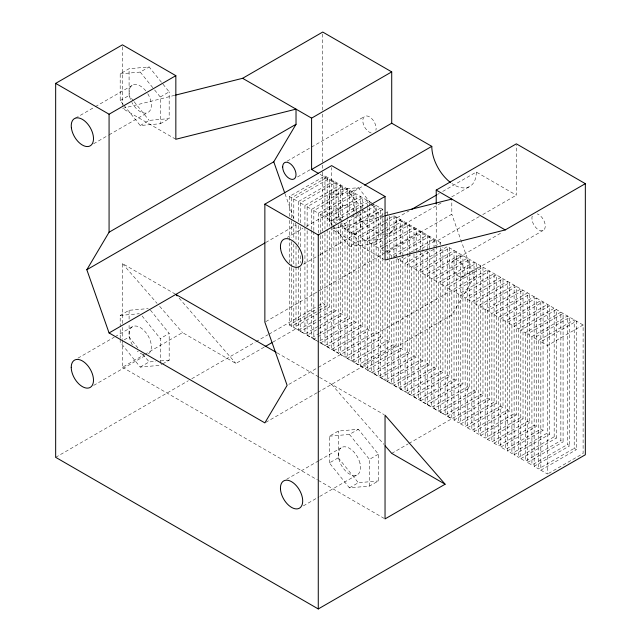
<?xml version="1.0" encoding="UTF-8"?>
<svg xmlns="http://www.w3.org/2000/svg" width="641" height="641" viewBox="0 0 641 641"><rect width="100%" height="100%" fill="white"/><g stroke="black" fill="none" stroke-linecap="round" stroke-linejoin="round"><path stroke-width="0.48" stroke-dasharray="3.21 2.4" d="M123.32 104.491L120.188 100.589L120.188 73.867L129.089 68.723L149.137 66.936L161.66 82.521M120.188 339.289L120.188 342.158L140.235 367.093L160.274 365.298L161.893 364.368M120.196 338.336L120.204 328.801M133.472 100.909L129.089 95.453L129.089 68.723M137.863 347.927L129.089 337.014L129.105 323.657M332.519 225.263L329.386 221.369L329.386 194.648L338.288 189.504L358.335 187.717L370.234 202.524M329.386 462.93L329.386 436.209L338.288 431.064L358.335 429.278L378.382 454.213L378.382 480.942L369.472 486.078L349.433 487.873L329.386 462.93L338.288 457.794L338.288 431.064M331.629 226.233L331.629 167.605M370.859 203.301L378.382 212.652L378.382 239.373L358.335 241.168L338.288 216.233L338.288 189.504M120.188 73.867L140.235 72.072L149.137 66.936M75.47 118.144L94.467 107.175M95.333 106.678L133.336 84.74M120.188 100.589L129.089 95.453M123.945 105.268L140.235 125.524L160.274 123.737L160.274 97.007L169.176 91.871L162.285 83.298M93.586 143.776L108.273 135.299M109.13 134.802L147.134 112.864M140.235 125.524L149.137 120.388L169.176 118.593L169.176 91.871M160.274 123.737L169.176 118.593M287.208 161.131L364.737 116.366M297.512 176.988L310.428 169.528M289.339 216.418L289.339 196.499L324.955 175.938L371.684 202.925M289.339 196.499L291.567 197.781L327.174 177.22L327.174 228.3M293.794 218.99L293.794 199.071L329.402 178.51L329.402 226.321M293.794 199.071L298.241 201.635L333.857 181.083L333.857 224.19M300.469 222.844L300.469 202.925L336.076 182.364L336.076 223.204M300.469 202.925L304.924 205.489L340.531 184.937L340.531 222.788M307.143 226.698L307.143 206.779L342.759 186.219L342.759 219.086M120.204 326.886L120.188 315.428L129.089 310.292L148.183 308.585M307.143 206.779L311.598 209.351L347.206 188.791L347.206 218.669M313.826 230.552L313.826 210.633L349.433 190.073L349.433 214.975M329.386 194.648L349.433 192.853L358.335 187.717M320.123 174.392L351.677 192.612L363.735 185.65M265.759 242.49L296.022 225.015L295.357 223.132M313.826 210.633L318.273 213.205L353.88 192.645L353.88 362.253L358.335 364.817L393.943 344.265L396.17 345.547L396.17 258.892M367.237 207.323L367.237 200.353L331.629 220.913L327.174 218.341L362.782 197.781L362.782 326.277L360.562 324.987L324.955 345.547L320.5 342.975L320.5 214.487L356.108 193.927L356.108 213.846M77.954 358.151L114.226 337.206M115.092 336.709L132.367 326.734A15.737 9.086 60 0 1 148.103 335.82A15.737 9.086 60 0 1 148.103 353.992M287.336 237.338L302.881 228.364M306.334 226.369L340.884 206.418M124.234 339.818L129.089 337.014M329.386 221.369L338.288 216.233M351.02 217.419L354.409 215.464M357.806 213.509L362.894 210.569M371.371 205.673L373.911 204.207L382.813 209.351L382.813 337.839L347.206 358.399L347.206 219.663M333.857 225.183L333.857 350.683L338.304 353.255L373.911 332.695L376.139 333.985L376.139 205.489L340.531 226.049L344.978 228.621L380.586 208.061L380.586 377.669L385.041 380.241L420.648 359.681L422.876 360.963L422.876 232.475L387.268 253.035L391.715 255.599L427.323 235.047L427.323 249.982M382.813 209.351L347.206 229.903L351.661 232.475L383.871 213.878M160.274 363.319L160.274 338.576L169.176 333.432L150.387 310.06M378.382 212.652L369.472 217.788L362.59 209.214M384.72 213.381L387.268 211.915L389.488 213.205M122.431 340.363L122.431 367.293L143.888 354.906M144.746 354.409L182.517 332.599L235.928 363.439L264.26 347.085M383.558 216.626L353.88 233.757L358.335 236.329L383.767 221.642M303.578 264.156L319.122 255.174M319.979 254.677L357.982 232.739M93.69 385.401L144.65 355.987M384.616 221.153L393.943 215.769L442.907 244.037M383.454 224.398L360.562 237.611L365.009 240.183L383.663 229.414M384.296 223.909L396.17 217.059L396.17 257.89M385.057 234.141A31.473 18.172 60 0 0 396.186 218.309L409.11 210.849M437.539 194.431L439.261 193.438M442.707 191.451L476.303 172.052L516.35 195.168L516.35 144.826M140.235 367.093L149.137 361.949L155.819 361.356M333.144 226.049L349.433 246.304L358.335 241.168M384.512 228.925L400.617 219.623L400.617 254.485M389.664 232.715L441.361 202.876M451.697 196.907L469.789 186.459M162.702 363.896L169.176 360.162L169.176 333.432M378.382 239.373L369.472 244.517L349.433 246.304M402.844 255.775L402.844 220.913L367.237 241.473L371.684 244.037L383.558 237.186M384.408 236.697L407.291 223.477L407.291 393.085L411.746 395.657L447.354 375.097L449.581 376.387L449.581 247.891L413.974 268.451L418.421 271.023L454.028 250.463L454.028 420.071L458.483 422.643L494.091 402.083L496.318 403.365L496.318 274.877L460.711 295.437L465.158 298.001L500.765 277.449L500.765 447.057L505.22 449.621L540.828 429.061L543.055 430.351L543.055 301.855L507.448 322.415L511.895 324.987L547.502 304.427L547.502 474.036L540.828 470.182L540.828 300.573L505.22 321.133L500.765 318.561L536.373 298.001L536.373 426.497L500.765 447.057M409.519 254.645L409.519 224.767L373.911 245.327L378.366 247.891L383.454 244.958M384.296 244.469L413.974 227.339L413.974 253.235M383.983 247.218L380.586 249.181L383.558 250.895M384.824 246.729L416.201 228.621L416.201 252.522M385.041 251.745L420.648 231.193L420.648 400.801L425.103 403.365L460.711 382.805L462.93 384.095L462.93 255.599L427.323 276.159L431.778 278.731L467.385 258.171L467.385 427.779L471.832 430.351L507.448 409.791L509.667 411.073L509.667 282.585L474.06 303.145L478.515 305.717L514.122 285.157L514.122 454.765L518.569 457.329L554.177 436.777L556.404 438.059L556.404 309.571L520.796 330.123L525.251 332.695L560.859 312.135L560.859 440.631L563.078 441.913L563.078 313.425L527.471 333.985L531.926 336.549L567.533 315.989L567.533 444.485L569.761 445.767L569.761 317.279L534.153 337.839L538.6 340.403L574.208 319.851L574.208 448.339L576.435 449.621L576.435 321.133L540.828 341.693L547.502 345.547L583.11 324.987L583.11 453.475L547.502 474.036M265.727 321.662L385.161 252.706M386.026 252.209L451.809 214.23L451.809 200.032M393.943 256.889L429.55 236.329L429.55 249.277M55.663 457.329L188.326 380.738M191.795 378.735L255.094 342.19M255.959 341.693L268.098 334.682M268.964 334.185L317.519 306.15M318.393 305.645L322.727 303.145L324.955 304.427L318.168 308.345M396.907 258.603L398.39 259.461L403.477 256.52M410.264 252.602L434.005 238.901L434.005 247.867M289.339 267.217L289.339 324.987L317.319 308.834M410.793 254.87L400.617 260.743L405.072 263.315L427.114 250.583M417.571 250.952L436.225 240.183M479.3 216.554L436.225 241.425L396.186 218.309M482.745 214.567L516.35 195.168M289.339 324.987L291.567 326.277L318.697 310.613M319.547 310.124L327.174 305.717L329.402 306.999L329.402 230.303M293.794 268.787L293.794 327.559L317.535 313.85M318.377 313.361L329.402 306.999M434.742 246.184L440.679 242.755L440.679 246.737M272.842 342.126L296.022 328.745L451.809 418.693M433.58 249.421L407.291 264.597L411.746 267.169L447.354 246.609L583.11 324.987M293.794 327.559L298.241 330.131L318.593 318.385M319.442 317.888L333.857 309.571L336.076 310.853L336.076 227.186M300.469 267.666L300.469 331.413L317.423 321.622M318.273 321.133L336.076 310.853M300.469 331.413L304.924 333.985L340.531 313.425L342.759 314.707L342.759 223.076M307.143 230.68L307.143 335.267L317.319 329.394M318.168 328.905L342.759 314.707M307.143 335.267L311.598 337.839L319.226 333.432M320.075 332.943L347.206 317.279L349.433 318.561L349.433 218.958M313.826 231.545L313.826 339.121L317.215 337.166M318.064 336.677L349.433 318.561M420.648 400.801L456.256 380.241L456.256 251.745L420.648 272.305L425.103 274.877L460.711 254.317L460.711 423.925L465.158 426.497L500.765 405.937L502.993 407.219L502.993 278.731L467.385 299.291L471.832 301.855L507.448 281.303L507.448 450.911L511.895 453.475L547.502 432.923L549.73 434.205L549.73 305.717L514.122 326.269L518.569 328.841L554.177 308.281L554.177 436.777M454.012 260.142L502.256 232.29M319.971 340.716L353.88 321.133L356.108 322.423L356.108 214.847M320.5 342.975L356.108 322.423M327.174 229.294L327.174 346.829L362.782 326.277M434.005 248.86L434.005 408.509L469.613 387.949L469.613 259.461L434.005 280.013L438.452 282.585L474.06 262.025L474.06 431.633L478.515 434.205L514.122 413.645L516.35 414.927L516.35 286.439L480.734 306.999L485.189 309.571L520.796 289.011L520.796 458.619L525.251 461.183L560.859 440.631M327.174 346.829L331.629 349.401L367.237 328.841L369.464 330.131L369.464 206.618M333.857 350.683L369.464 330.131M440.679 247.73L440.679 412.363L476.287 391.803L476.287 263.315L440.679 283.867L445.126 286.439L480.734 265.879L480.734 435.487L485.189 438.059L520.796 417.499L523.024 418.789L523.024 290.293L487.416 310.853L491.863 313.425L527.471 292.865L527.471 462.473L531.926 465.046L567.533 444.485M462.954 276.76L543.071 230.504M288.851 384.376L317.407 367.886M318.273 367.389L487.416 269.733L487.416 439.341L491.863 441.913L527.471 421.353L529.698 422.643L529.698 294.147L494.091 314.707L498.538 317.279L534.153 296.719L534.153 466.327L538.6 468.9L574.208 448.339M340.531 223.781L340.531 354.545L344.978 357.109L380.586 336.549L382.813 337.839M454.028 420.071L489.636 399.511L489.636 271.023L454.028 291.583L458.483 294.147L494.091 273.595L494.091 443.195L498.538 445.767L534.153 425.207L536.373 426.497M347.206 358.399L351.661 360.963L387.268 340.411L389.488 341.693L389.488 260.014M353.88 362.253L389.488 341.693M360.562 212.435L360.562 366.107L396.17 345.547M265.727 422.387L316.886 392.853M317.752 392.356L451.809 314.955L474.06 277.441L451.809 214.23M360.562 366.107L365.009 368.671L400.617 348.119L402.844 349.401L402.844 256.769M367.237 208.317L367.237 369.961L402.844 349.401M367.237 369.961L371.684 372.533L407.291 351.973L409.519 353.255L409.519 255.647M373.911 204.207L373.911 373.815L409.519 353.255M373.911 373.815L378.366 376.387L413.974 355.827L416.201 357.109L416.201 253.524M380.586 377.669L416.201 357.109M387.268 211.915L387.268 381.523L422.876 360.963M387.268 381.523L391.715 384.095L427.323 363.535L429.55 364.817L429.55 250.27M393.943 215.769L393.943 385.377L429.55 364.817M393.943 385.377L398.39 387.949L434.005 367.389L436.225 368.671L436.225 203.91M400.617 258.475L400.617 389.231L436.225 368.671M400.617 389.231L405.072 391.803L440.679 371.243L442.907 372.533L442.907 247.025M407.291 393.085L442.907 372.533M413.974 254.229L413.974 396.939L449.581 376.387M329.386 436.209L349.433 434.414L358.335 429.278M413.974 396.939L418.421 399.511L454.028 378.951L456.256 380.241M286.679 479.236L318.633 460.791M319.498 460.286L341.092 447.827M427.323 250.984L427.323 404.655L462.93 384.095M427.323 404.655L431.778 407.219L467.385 386.667L469.613 387.949M434.005 408.509L438.452 411.073L474.06 390.521L476.287 391.803M440.679 412.363L445.126 414.927L480.734 394.375L482.961 395.657L482.961 267.169L447.354 287.729L451.809 290.293L451.809 418.789L447.354 416.217L447.354 246.609M369.472 486.078L369.472 459.357L378.382 454.213M447.354 416.217L482.961 395.657M391.715 453.379L408.029 443.965M408.886 443.468L487.416 398.229L489.636 399.511M303.361 505.877L318.914 496.903M319.771 496.406L357.774 474.46M349.433 487.873L358.335 482.729L378.382 480.942M460.711 423.925L496.318 403.365M467.385 427.779L502.993 407.219M474.06 431.633L509.667 411.073M480.734 435.487L516.35 414.927M487.416 439.341L523.024 418.789M494.091 443.195L529.698 422.643M507.448 450.911L543.055 430.351M514.122 454.765L549.73 434.205M520.796 458.619L556.404 438.059M527.471 462.473L563.078 441.913M534.153 466.327L569.761 445.767M540.828 470.182L576.435 449.621M174.761 95.317L122.431 108.433L175.842 139.273M383.967 216.097L331.629 229.214L384.175 259.557M120.188 315.428L139.281 313.721M160.587 360.931L169.176 360.162M320.5 214.487L324.955 217.059L360.562 196.499L360.562 211.442M336.076 223.477L333.857 222.195L369.464 201.635L369.464 205.625M313.826 339.121L318.273 341.693M122.431 323.409L122.431 263.563L175.842 294.403M277.104 352.862L318.649 376.844M319.514 377.349L384.175 414.679M122.431 367.293L317.439 479.885M318.305 480.381L384.175 518.409M331.629 384.344L383.879 444.373M179.103 298.153L235.928 363.439M122.431 263.563L157.045 303.337M159.657 306.334L182.517 332.599M349.433 192.853L361.957 208.437M140.235 72.072L154.016 89.219M154.641 89.996L160.274 97.007M134.105 101.687L149.137 120.388M349.433 434.414L369.472 459.357M338.288 457.794L358.335 482.729M142.11 315.973L160.274 338.576M142.871 354.161L149.137 361.949M285.061 193.878L293.69 218.413M129.089 310.292L129.105 321.75M538.6 340.403L538.6 468.9M531.926 336.549L531.926 465.046M525.251 332.695L525.251 461.183M518.569 328.841L518.569 457.329M511.895 324.987L511.895 453.475M505.22 321.133L505.22 449.621M498.538 317.279L498.538 445.767M491.863 313.425L491.863 441.913M485.189 309.571L485.189 438.059M478.515 305.717L478.515 434.205M471.832 301.855L471.832 430.351M465.158 298.001L465.158 426.497M458.483 294.147L458.483 422.643M445.126 286.439L445.126 414.927M438.452 282.585L438.452 411.073M431.778 278.731L431.778 407.219M425.103 274.877L425.103 403.365M418.421 271.023L418.421 399.511M411.746 267.169L411.746 395.657M405.072 263.315L405.072 391.803M398.39 259.461L398.39 387.949M391.715 255.599L391.715 384.095M389.488 216.193L389.488 259.02M385.041 260.711L385.041 380.241M378.366 247.891L378.366 376.387M371.684 244.037L371.684 372.533M365.009 240.183L365.009 368.671M358.335 236.329L358.335 364.817M351.661 232.475L351.661 360.963M344.978 228.621L344.978 357.109M338.304 224.767L338.304 353.255M331.629 220.913L331.629 225.888M331.629 226.89L331.629 349.401M324.955 175.938L324.955 229.005M324.955 232.715L324.955 345.547M322.727 34.053L322.727 110.076M322.727 114.082L322.727 164.096M322.727 165.098L322.727 171.099M322.727 172.1L322.727 231.121M322.727 235.119L322.727 303.145M318.273 213.205L318.273 233.124M311.598 209.351L311.598 229.27M311.598 230.263L311.598 337.839M304.924 205.489L304.924 226.409M304.924 227.403L304.924 333.985M300.469 226.826L300.469 247.746M300.469 255.711L300.469 262.682M298.241 201.635L298.241 221.562M298.241 225.544L298.241 244.469M298.241 249.445L298.241 265.382M298.241 266.384L298.241 330.131M296.022 225.015L296.022 241.969M296.022 245.96L296.022 265.911M296.022 266.904L296.022 328.745M293.794 222.972L293.794 239.902M293.794 243.892L293.794 264.805M291.567 197.781L291.567 219.695M291.567 220.688L291.567 237.627M291.567 241.609L291.567 266.512M291.567 267.505L291.567 326.277M289.339 220.4L289.339 263.235M122.431 46.825L122.431 105.453M122.431 327.399L122.431 339.369M532.254 216.145A9.439 5.449 60 0 0 531.934 217.94L532.07 220.031A9.439 5.449 60 0 0 539.129 230.183A9.439 5.449 60 0 0 545.267 226.449L545.13 224.358A9.439 5.449 60 0 0 537.214 213.854M371.187 132.983A9.439 5.449 60 0 1 362.814 121.373A9.439 5.449 60 0 1 370.041 117.199A9.439 5.449 60 0 1 375.914 130.259M384.215 234.189A31.473 18.172 60 0 1 358.191 214.543M357.309 212.956A31.473 18.172 60 0 1 351.677 192.612M476.303 172.052A31.473 18.172 60 0 1 451.873 183.518M147.775 93.706A15.737 9.086 60 0 1 148.007 112.479A15.737 9.086 60 0 1 131.878 102.456M130.532 99.491A15.737 9.086 60 0 1 132.615 85.037A15.737 9.086 60 0 1 146.284 91.511M143.111 354.441A15.737 9.086 60 0 1 137.35 351.116M132.367 344.906A15.737 9.086 60 0 1 132.367 326.734M356.556 213.814A15.737 9.086 60 0 1 360.058 229.534A15.737 9.086 60 0 1 350.443 232.963L347.542 231.153A15.737 9.086 60 0 1 340.339 221.738M339.938 220.808A15.737 9.086 60 0 1 348.424 206.202L351.324 208.013A15.737 9.086 60 0 1 355.619 212.475M459.869 276.792L458.131 275.95A9.439 5.449 60 0 1 452.586 261.432A9.439 5.449 60 0 1 463.812 266.888A9.439 5.449 60 0 1 459.869 276.792M359.978 463.147L358.704 459.397A15.737 9.086 60 0 0 344.546 446.777A15.737 9.086 60 0 0 338.881 459.14L340.163 462.89A15.737 9.086 60 0 0 354.321 475.51A15.737 9.086 60 0 0 359.978 463.147"/><path stroke-width="0.96" d="M585.337 183.671L505.22 229.927L385.041 260.054L385.041 196.45L331.629 165.618L264.861 204.159L264.861 322.167L287.12 385.377L264.861 422.892L109.074 332.943L86.823 269.733L109.074 232.218L296.022 124.29L296.022 109.146L175.842 139.273L175.842 75.67L122.431 44.838L55.663 83.378L55.663 457.329L318.273 608.95L585.337 454.765L585.337 183.671L516.35 143.832L436.225 190.089L436.225 203.91M86.823 269.733L273.763 161.804L296.022 124.29M55.663 83.378L109.074 114.218L175.842 75.67M175.73 95.068L242.61 78.306L322.727 32.05L391.715 71.88L391.715 123.216L311.598 169.472L311.598 118.136L391.715 71.88M364.601 185.153L431.794 146.356A31.473 18.172 60 0 0 450.423 182.461M109.074 332.943L264.893 242.987M264.861 204.159L318.273 234.999L385.041 196.45M411.69 209.359L436.673 194.928M265.118 346.589L271.984 342.623M445.126 484.219L385.041 518.914L385.041 415.184L445.126 484.219L391.715 453.379L385.185 445.88M384.929 215.849L451.809 199.087M391.715 123.216L431.794 146.356M242.61 78.306L311.598 118.136M436.225 190.089L505.22 229.927M311.598 169.472L318.417 173.407M276.239 352.366L175.842 294.403L177.148 295.902M273.763 161.804L284.724 192.941M318.273 234.999L318.273 608.95M109.074 114.218L109.074 232.218M282.665 166.94A9.439 5.449 60 0 0 292.681 179.4A9.439 5.449 60 0 0 292.681 166.051A9.439 5.449 60 0 0 282.665 166.94M71.239 367.349A15.737 9.086 60 0 0 87.929 388.109A15.737 9.086 60 0 0 87.929 365.859A15.737 9.086 60 0 0 71.239 367.349M280.462 488.939A15.737 9.086 60 0 0 297.72 508.81A15.737 9.086 60 0 0 296.527 485.91A15.737 9.086 60 0 0 280.462 488.939M71.359 127.711A15.737 9.086 60 0 0 89.267 146.268A15.737 9.086 60 0 0 86.479 122.639A15.737 9.086 60 0 0 71.359 127.711M280.486 247.755A15.737 9.086 60 0 0 297.985 267.193A15.737 9.086 60 0 0 296.23 244.013A15.737 9.086 60 0 0 280.486 247.755"/></g></svg>
